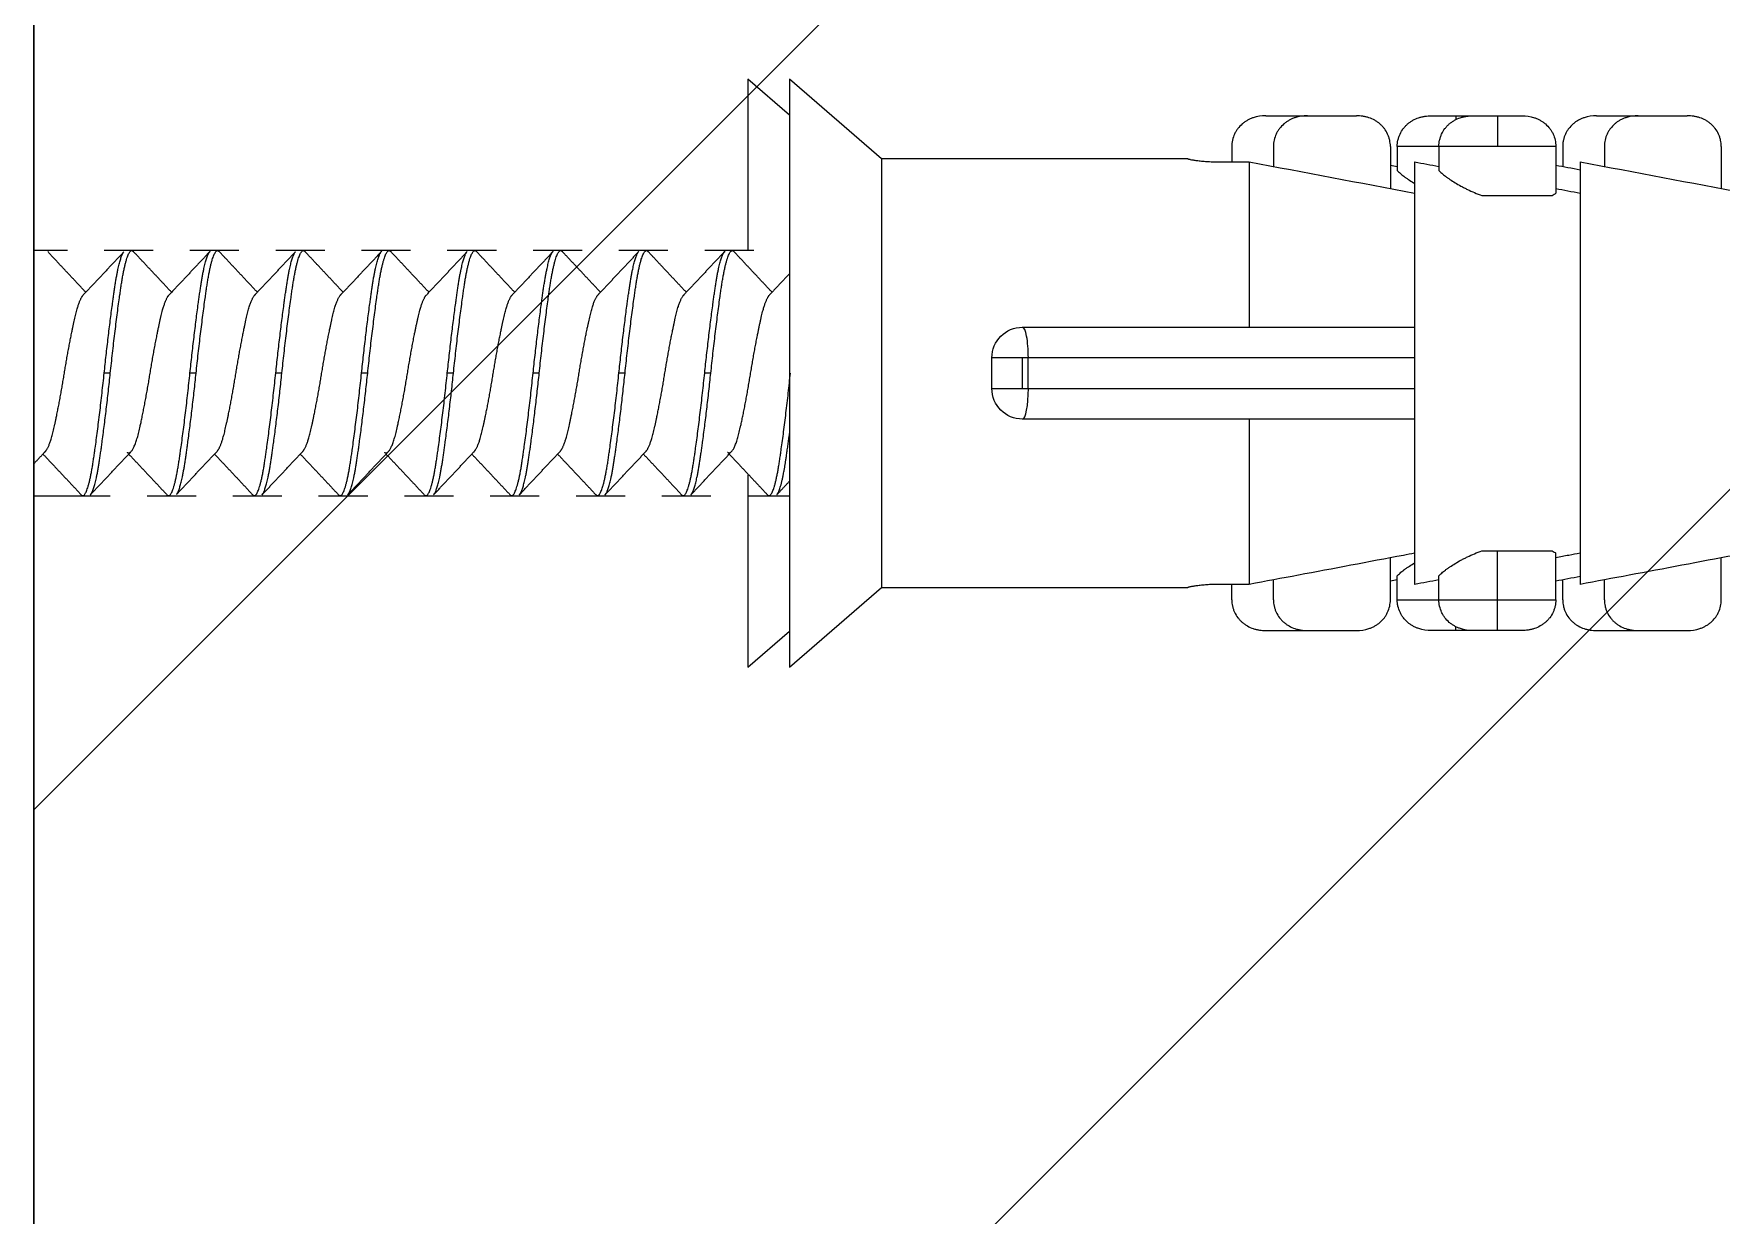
# Model space of a CAD drawing. Header units: millimetres. Extents: x 17284 to 19660, y -6011 to -2651.
# Drawn here: x 19201.38 to 19228.92, y -3909.24 to -3889.96 of the extents above; entities that cross this region are included whole.
import ezdxf

# ---------------------------------------------------------------- set-up
doc = ezdxf.new("R2010")
doc.units = ezdxf.units.MM
doc.layers.add('hatch', color=2, linetype='Continuous')

msp = doc.modelspace()

# ---------------------------------------------------------------- hatches: boundary and pattern name
at = {"layer": 'hatch'}
h = msp.add_hatch(dxfattribs=at)
h.set_pattern_fill('ANSI31', color=256, scale=5)
h.set_pattern_definition([(45, (4064.624, -113.49), (-11.22532, 11.22532), [])])
h.paths.add_polyline_path([(19201.381, -5647.37), (19251.381, -5647.37), (19251.381, -3576.803), (19201.381, -3576.803)])

# ---------------------------------------------------------------- linework, layer by layer
msp.add_line((19201.381, -5647.37), (19201.381, -3505.388))
at = {"linetype": 'Continuous', "lineweight": 18}
msp.add_line((19201.381, -3882.32), (19201.381, -3932.67), dxfattribs=at)
at = {"linetype": 'Continuous', "lineweight": 18, "extrusion": (-1, -2.22045e-16, 0)}
for p, q in [((19213.038, -3890.695), (19213.038, -3893.495)), ((19213.718, -3891.284), (19213.038, -3890.695)), ((19213.718, -3890.695), (19213.718, -3895.495)), ((19215.218, -3891.995), (19213.718, -3890.695)), ((19221.488, -3891.295), (19222.168, -3891.295)), ((19222.168, -3891.295), (19222.968, -3891.295)), ((19224.188, -3891.295), (19224.588, -3891.295)), ((19224.588, -3891.295), (19224.873, -3891.295)), ((19224.868, -3891.295), (19225.268, -3891.295)), ((19225.268, -3891.295), (19225.668, -3891.295)), ((19226.888, -3891.295), (19227.568, -3891.295)), ((19227.568, -3891.295), (19228.368, -3891.295)), ((19220.218, -3891.995), (19215.218, -3891.995)), ((19215.218, -3891.995), (19215.218, -3895.495)), ((19220.218, -3891.995), (19220.218, -3891.997)), ((19220.934, -3891.795), (19220.934, -3892.047)), ((19221.614, -3891.795), (19221.614, -3892.121)), ((19223.522, -3891.795), (19223.522, -3892.481)), ((19223.634, -3891.795), (19223.634, -3892.189)), ((19224.314, -3891.795), (19224.314, -3892.189)), ((19226.222, -3891.795), (19226.222, -3892.557)), ((19226.334, -3891.795), (19226.334, -3892.121)), ((19227.014, -3891.795), (19227.014, -3892.121)), ((19228.922, -3891.795), (19228.922, -3892.481)), ((19220.718, -3892.047), (19221.218, -3892.047)), ((19221.218, -3892.047), (19221.218, -3894.745)), ((19223.918, -3892.047), (19223.918, -3895.495)), ((19226.618, -3892.047), (19226.618, -3895.495)), ((19225.016, -3892.595), (19226.16, -3892.595)), ((19201.931, -3893.495), (19201.381, -3893.495)), ((19203.331, -3893.495), (19202.531, -3893.495)), ((19204.731, -3893.495), (19203.931, -3893.495)), ((19206.131, -3893.495), (19205.331, -3893.495)), ((19207.531, -3893.495), (19206.731, -3893.495)), ((19208.931, -3893.495), (19208.131, -3893.495)), ((19210.331, -3893.495), (19209.531, -3893.495)), ((19211.731, -3893.495), (19210.931, -3893.495)), ((19213.131, -3893.495), (19212.331, -3893.495)), ((19217.518, -3894.745), (19223.918, -3894.745)), ((19217.018, -3895.745), (19217.018, -3895.245)), ((19213.718, -3895.495), (19213.718, -3900.295)), ((19215.218, -3895.495), (19215.218, -3898.995)), ((19223.918, -3895.495), (19223.918, -3898.943)), ((19226.618, -3895.495), (19226.618, -3898.943)), ((19223.918, -3896.245), (19217.518, -3896.245)), ((19221.218, -3896.245), (19221.218, -3898.943)), ((19213.038, -3897.152), (19213.038, -3900.295)), ((19201.381, -3897.495), (19202.631, -3897.495)), ((19203.231, -3897.495), (19204.031, -3897.495)), ((19204.631, -3897.495), (19205.431, -3897.495)), ((19206.031, -3897.495), (19206.831, -3897.495)), ((19207.431, -3897.495), (19208.231, -3897.495)), ((19208.831, -3897.495), (19209.631, -3897.495)), ((19210.231, -3897.495), (19211.031, -3897.495)), ((19211.631, -3897.495), (19212.431, -3897.495)), ((19213.031, -3897.495), (19213.718, -3897.495)), ((19223.522, -3899.195), (19223.522, -3898.509)), ((19225.016, -3898.395), (19225.268, -3898.395)), ((19225.268, -3898.395), (19226.16, -3898.395)), ((19226.222, -3899.195), (19226.222, -3898.434)), ((19228.922, -3899.195), (19228.922, -3898.509)), ((19221.614, -3899.195), (19221.614, -3898.869)), ((19223.634, -3899.195), (19223.634, -3898.801)), ((19224.314, -3899.195), (19224.314, -3898.801)), ((19226.334, -3899.195), (19226.334, -3898.869)), ((19227.014, -3899.195), (19227.014, -3898.869)), ((19213.718, -3900.295), (19215.218, -3898.995)), ((19215.218, -3898.995), (19220.218, -3898.995)), ((19220.218, -3898.994), (19220.218, -3898.995)), ((19221.218, -3898.943), (19220.718, -3898.943)), ((19220.934, -3899.195), (19220.934, -3898.943)), ((19213.038, -3900.295), (19213.718, -3899.706)), ((19221.488, -3899.695), (19222.168, -3899.695)), ((19222.168, -3899.695), (19222.968, -3899.695)), ((19224.588, -3899.695), (19224.188, -3899.695)), ((19224.872, -3899.695), (19224.588, -3899.695)), ((19225.268, -3899.695), (19224.868, -3899.695)), ((19225.668, -3899.695), (19225.268, -3899.695)), ((19226.888, -3899.695), (19227.568, -3899.695)), ((19227.568, -3899.695), (19228.368, -3899.695))]:
    msp.add_line(p, q, dxfattribs=at)
at = {"linetype": 'Continuous', "lineweight": 13, "extrusion": (-1, -2.22045e-16, 0)}
for p, q in [((19224.588, -3891.295), (19224.588, -3891.358)), ((19225.268, -3891.295), (19225.268, -3891.795)), ((19224.314, -3891.795), (19223.634, -3891.795)), ((19225.268, -3891.795), (19224.314, -3891.795)), ((19226.222, -3891.795), (19225.268, -3891.795)), ((19217.518, -3895.245), (19217.018, -3895.245)), ((19217.613, -3895.245), (19217.518, -3895.245)), ((19217.518, -3895.745), (19217.518, -3895.245)), ((19223.918, -3895.245), (19217.613, -3895.245)), ((19217.613, -3895.745), (19217.613, -3895.245)), ((19202.631, -3895.495), (19202.531, -3895.495)), ((19204.031, -3895.495), (19203.931, -3895.495)), ((19205.431, -3895.495), (19205.331, -3895.495)), ((19206.831, -3895.495), (19206.731, -3895.495)), ((19208.231, -3895.495), (19208.131, -3895.495)), ((19209.631, -3895.495), (19209.531, -3895.495)), ((19211.031, -3895.495), (19210.931, -3895.495)), ((19212.431, -3895.495), (19212.331, -3895.495)), ((19217.018, -3895.745), (19217.518, -3895.745)), ((19217.518, -3895.745), (19217.613, -3895.745)), ((19217.613, -3895.745), (19223.918, -3895.745)), ((19225.268, -3899.195), (19225.268, -3898.395)), ((19223.634, -3899.195), (19224.314, -3899.195)), ((19224.314, -3899.195), (19225.268, -3899.195)), ((19225.268, -3899.195), (19226.222, -3899.195)), ((19225.268, -3899.695), (19225.268, -3899.195)), ((19224.588, -3899.695), (19224.588, -3899.631))]:
    msp.add_line(p, q, dxfattribs=at)
at = {"linetype": 'Continuous', "lineweight": 18, "extrusion": (0, 0, -1)}
for centre, start, end in [((-19217.518, -3895.245), 0, 90), ((-19217.518, -3895.745), 270, 0)]:
    msp.add_arc(centre, 0.5, start, end, dxfattribs=at)
at = {"linetype": 'Continuous', "lineweight": 13}
for centre, start_param, end_param in [((19217.518, -3895.245), 1.570796, 3.141593), ((19217.518, -3895.745), 0, 1.570796)]:
    msp.add_ellipse(centre, major_axis=(0, -0.5), ratio=0.190423, start_param=start_param, end_param=end_param, dxfattribs=at)
at = {"linetype": 'Continuous', "lineweight": 18}
for points, knots in [([(19221.488, -3891.295), (19221.419, -3891.295), (19221.35, -3891.305), (19221.268, -3891.332), (19221.252, -3891.338), (19221.22, -3891.352), (19221.189, -3891.368), (19221.16, -3891.386), (19221.138, -3891.401), (19221.131, -3891.406), (19221.118, -3891.417), (19221.111, -3891.423), (19221.078, -3891.451), (19221.054, -3891.476), (19221.023, -3891.518), (19221.013, -3891.532), (19220.999, -3891.554), (19220.995, -3891.562), (19220.987, -3891.577), (19220.983, -3891.585), (19220.965, -3891.624), (19220.954, -3891.657), (19220.942, -3891.708), (19220.939, -3891.725), (19220.935, -3891.76), (19220.934, -3891.778), (19220.934, -3891.795)], [0, 0, 0, 0, 0.25, 0.25, 0.3125, 0.3125, 0.375, 0.4375, 0.4375, 0.46875, 0.46875, 0.5, 0.5, 0.625, 0.625, 0.6875, 0.6875, 0.71875, 0.71875, 0.75, 0.75, 0.875, 0.875, 0.9375, 0.9375, 1, 1, 1, 1]), ([(19222.168, -3891.295), (19222.098, -3891.295), (19222.03, -3891.305), (19221.947, -3891.332), (19221.931, -3891.338), (19221.899, -3891.352), (19221.868, -3891.368), (19221.839, -3891.386), (19221.818, -3891.401), (19221.811, -3891.406), (19221.797, -3891.417), (19221.79, -3891.423), (19221.757, -3891.451), (19221.733, -3891.476), (19221.702, -3891.518), (19221.692, -3891.532), (19221.679, -3891.554), (19221.674, -3891.562), (19221.666, -3891.577), (19221.662, -3891.585), (19221.644, -3891.624), (19221.633, -3891.657), (19221.622, -3891.708), (19221.619, -3891.725), (19221.615, -3891.76), (19221.614, -3891.778), (19221.614, -3891.795)], [0, 0, 0, 0, 0.25, 0.25, 0.3125, 0.3125, 0.375, 0.4375, 0.4375, 0.46875, 0.46875, 0.5, 0.5, 0.625, 0.625, 0.6875, 0.6875, 0.71875, 0.71875, 0.75, 0.75, 0.875, 0.875, 0.9375, 0.9375, 1, 1, 1, 1]), ([(19223.522, -3891.795), (19223.522, -3891.76), (19223.518, -3891.726), (19223.507, -3891.675), (19223.502, -3891.658), (19223.491, -3891.625), (19223.484, -3891.609), (19223.463, -3891.562), (19223.445, -3891.532), (19223.418, -3891.498), (19223.413, -3891.491), (19223.402, -3891.478), (19223.384, -3891.458), (19223.353, -3891.428), (19223.326, -3891.407), (19223.298, -3891.387), (19223.283, -3891.377), (19223.237, -3891.352), (19223.206, -3891.338), (19223.156, -3891.321), (19223.14, -3891.317), (19223.106, -3891.308), (19223.089, -3891.305), (19223.037, -3891.297), (19223.003, -3891.295), (19222.968, -3891.295)], [0, 0, 0, 0, 0.125, 0.125, 0.1875, 0.1875, 0.25, 0.25, 0.375, 0.375, 0.40625, 0.40625, 0.4375, 0.5, 0.5625, 0.5625, 0.625, 0.625, 0.75, 0.75, 0.8125, 0.8125, 0.875, 0.875, 1, 1, 1, 1]), ([(19223.634, -3891.795), (19223.634, -3891.76), (19223.638, -3891.726), (19223.649, -3891.675), (19223.654, -3891.658), (19223.665, -3891.625), (19223.672, -3891.609), (19223.694, -3891.562), (19223.711, -3891.532), (19223.738, -3891.498), (19223.743, -3891.491), (19223.754, -3891.478), (19223.772, -3891.458), (19223.803, -3891.428), (19223.83, -3891.407), (19223.859, -3891.387), (19223.873, -3891.377), (19223.919, -3891.352), (19223.95, -3891.338), (19224, -3891.321), (19224.017, -3891.317), (19224.05, -3891.308), (19224.068, -3891.305), (19224.119, -3891.297), (19224.153, -3891.295), (19224.188, -3891.295)], [0, 0, 0, 0, 0.125, 0.125, 0.1875, 0.1875, 0.25, 0.25, 0.375, 0.375, 0.40625, 0.40625, 0.4375, 0.5, 0.5625, 0.5625, 0.625, 0.625, 0.75, 0.75, 0.8125, 0.8125, 0.875, 0.875, 1, 1, 1, 1]), ([(19224.314, -3891.795), (19224.314, -3891.76), (19224.318, -3891.726), (19224.329, -3891.675), (19224.334, -3891.658), (19224.345, -3891.625), (19224.351, -3891.609), (19224.373, -3891.562), (19224.391, -3891.532), (19224.417, -3891.498), (19224.423, -3891.491), (19224.434, -3891.478), (19224.451, -3891.458), (19224.482, -3891.428), (19224.51, -3891.407), (19224.538, -3891.387), (19224.553, -3891.377), (19224.598, -3891.352), (19224.63, -3891.338), (19224.679, -3891.321), (19224.696, -3891.317), (19224.73, -3891.308), (19224.747, -3891.305), (19224.798, -3891.297), (19224.833, -3891.295), (19224.868, -3891.295)], [0, 0, 0, 0, 0.125, 0.125, 0.1875, 0.1875, 0.25, 0.25, 0.375, 0.375, 0.40625, 0.40625, 0.4375, 0.5, 0.5625, 0.5625, 0.625, 0.625, 0.75, 0.75, 0.8125, 0.8125, 0.875, 0.875, 1, 1, 1, 1]), ([(19225.668, -3891.295), (19225.738, -3891.295), (19225.806, -3891.305), (19225.888, -3891.332), (19225.905, -3891.338), (19225.936, -3891.352), (19225.967, -3891.368), (19225.997, -3891.386), (19226.018, -3891.401), (19226.025, -3891.406), (19226.039, -3891.417), (19226.045, -3891.423), (19226.079, -3891.451), (19226.102, -3891.476), (19226.134, -3891.518), (19226.143, -3891.532), (19226.157, -3891.554), (19226.161, -3891.562), (19226.169, -3891.577), (19226.173, -3891.585), (19226.192, -3891.624), (19226.203, -3891.657), (19226.214, -3891.708), (19226.217, -3891.725), (19226.221, -3891.76), (19226.222, -3891.778), (19226.222, -3891.795)], [0, 0, 0, 0, 0.25, 0.25, 0.3125, 0.3125, 0.375, 0.4375, 0.4375, 0.46875, 0.46875, 0.5, 0.5, 0.625, 0.625, 0.6875, 0.6875, 0.71875, 0.71875, 0.75, 0.75, 0.875, 0.875, 0.9375, 0.9375, 1, 1, 1, 1]), ([(19226.888, -3891.295), (19226.819, -3891.295), (19226.75, -3891.305), (19226.668, -3891.332), (19226.652, -3891.338), (19226.62, -3891.352), (19226.589, -3891.368), (19226.56, -3891.386), (19226.538, -3891.401), (19226.531, -3891.406), (19226.518, -3891.417), (19226.511, -3891.423), (19226.478, -3891.451), (19226.454, -3891.476), (19226.423, -3891.518), (19226.413, -3891.532), (19226.399, -3891.554), (19226.395, -3891.562), (19226.387, -3891.577), (19226.383, -3891.585), (19226.365, -3891.624), (19226.354, -3891.657), (19226.342, -3891.708), (19226.339, -3891.725), (19226.335, -3891.76), (19226.334, -3891.778), (19226.334, -3891.795)], [0, 0, 0, 0, 0.25, 0.25, 0.3125, 0.3125, 0.375, 0.4375, 0.4375, 0.46875, 0.46875, 0.5, 0.5, 0.625, 0.625, 0.6875, 0.6875, 0.71875, 0.71875, 0.75, 0.75, 0.875, 0.875, 0.9375, 0.9375, 1, 1, 1, 1]), ([(19227.568, -3891.295), (19227.498, -3891.295), (19227.43, -3891.305), (19227.347, -3891.332), (19227.331, -3891.338), (19227.299, -3891.352), (19227.268, -3891.368), (19227.239, -3891.386), (19227.218, -3891.401), (19227.211, -3891.406), (19227.197, -3891.417), (19227.19, -3891.423), (19227.157, -3891.451), (19227.133, -3891.476), (19227.102, -3891.518), (19227.092, -3891.532), (19227.079, -3891.554), (19227.074, -3891.562), (19227.066, -3891.577), (19227.062, -3891.585), (19227.044, -3891.624), (19227.033, -3891.657), (19227.022, -3891.708), (19227.019, -3891.725), (19227.015, -3891.76), (19227.014, -3891.778), (19227.014, -3891.795)], [0, 0, 0, 0, 0.25, 0.25, 0.3125, 0.3125, 0.375, 0.4375, 0.4375, 0.46875, 0.46875, 0.5, 0.5, 0.625, 0.625, 0.6875, 0.6875, 0.71875, 0.71875, 0.75, 0.75, 0.875, 0.875, 0.9375, 0.9375, 1, 1, 1, 1]), ([(19228.922, -3891.795), (19228.922, -3891.76), (19228.918, -3891.726), (19228.907, -3891.675), (19228.902, -3891.658), (19228.891, -3891.625), (19228.884, -3891.609), (19228.863, -3891.562), (19228.845, -3891.532), (19228.818, -3891.498), (19228.813, -3891.491), (19228.802, -3891.478), (19228.784, -3891.458), (19228.753, -3891.428), (19228.726, -3891.407), (19228.698, -3891.387), (19228.683, -3891.377), (19228.637, -3891.352), (19228.606, -3891.338), (19228.556, -3891.321), (19228.54, -3891.317), (19228.506, -3891.308), (19228.489, -3891.305), (19228.437, -3891.297), (19228.403, -3891.295), (19228.368, -3891.295)], [0, 0, 0, 0, 0.125, 0.125, 0.1875, 0.1875, 0.25, 0.25, 0.375, 0.375, 0.40625, 0.40625, 0.4375, 0.5, 0.5625, 0.5625, 0.625, 0.625, 0.75, 0.75, 0.8125, 0.8125, 0.875, 0.875, 1, 1, 1, 1]), ([(19220.218, -3891.997), (19220.218, -3891.998), (19220.221, -3891.999), (19220.231, -3892.002), (19220.235, -3892.003), (19220.244, -3892.005), (19220.25, -3892.006), (19220.268, -3892.01), (19220.284, -3892.013), (19220.311, -3892.017), (19220.321, -3892.019), (19220.342, -3892.022), (19220.353, -3892.023), (19220.387, -3892.028), (19220.412, -3892.031), (19220.446, -3892.034), (19220.453, -3892.035), (19220.467, -3892.036), (19220.489, -3892.038), (19220.525, -3892.041), (19220.556, -3892.042), (19220.587, -3892.044), (19220.603, -3892.045), (19220.652, -3892.046), (19220.685, -3892.047), (19220.718, -3892.047)], [0, 0, 0, 0, 0.125, 0.125, 0.1875, 0.1875, 0.25, 0.25, 0.375, 0.375, 0.4375, 0.4375, 0.5, 0.5, 0.625, 0.625, 0.65625, 0.65625, 0.6875, 0.75, 0.8125, 0.8125, 0.875, 0.875, 1, 1, 1, 1]), ([(19223.634, -3892.189), (19223.648, -3892.203), (19223.663, -3892.217), (19223.699, -3892.248), (19223.719, -3892.265), (19223.752, -3892.29), (19223.764, -3892.299), (19223.789, -3892.316), (19223.802, -3892.325), (19223.842, -3892.352), (19223.87, -3892.37), (19223.903, -3892.39), (19223.905, -3892.392), (19223.908, -3892.393)], [0, 0, 0, 0, 0.244671, 0.244671, 0.489341, 0.489341, 0.611677, 0.611677, 0.734012, 0.734012, 0.978683, 0.978683, 1, 1, 1, 1]), ([(19224.314, -3892.189), (19224.327, -3892.203), (19224.343, -3892.217), (19224.378, -3892.248), (19224.398, -3892.265), (19224.432, -3892.29), (19224.444, -3892.299), (19224.468, -3892.316), (19224.481, -3892.325), (19224.521, -3892.352), (19224.549, -3892.37), (19224.609, -3892.407), (19224.641, -3892.425), (19224.691, -3892.452), (19224.709, -3892.461), (19224.744, -3892.48), (19224.762, -3892.488), (19224.817, -3892.515), (19224.855, -3892.532), (19224.933, -3892.565), (19224.974, -3892.58), (19225.016, -3892.595)], [0, 0, 0, 0, 0.125, 0.125, 0.25, 0.25, 0.3125, 0.3125, 0.375, 0.375, 0.5, 0.5, 0.625, 0.625, 0.6875, 0.6875, 0.75, 0.75, 0.875, 0.875, 1, 1, 1, 1]), ([(19223.918, -3898.435), (19223.857, -3898.446), (19223.796, -3898.457), (19223.164, -3898.577), (19222.592, -3898.685), (19221.753, -3898.843), (19221.485, -3898.893), (19221.218, -3898.943)], [0, 0, 0, 0, 0.067447, 0.067447, 0.702741, 0.702741, 1, 1, 1, 1]), ([(19223.634, -3898.801), (19223.648, -3898.788), (19223.663, -3898.773), (19223.699, -3898.742), (19223.719, -3898.726), (19223.752, -3898.7), (19223.764, -3898.692), (19223.789, -3898.674), (19223.802, -3898.665), (19223.842, -3898.638), (19223.87, -3898.62), (19223.903, -3898.6), (19223.905, -3898.599), (19223.908, -3898.597)], [0, 0, 0, 0, 0.244671, 0.244671, 0.489341, 0.489341, 0.611677, 0.611677, 0.734012, 0.734012, 0.978683, 0.978683, 1, 1, 1, 1]), ([(19224.314, -3898.801), (19224.327, -3898.788), (19224.343, -3898.773), (19224.378, -3898.742), (19224.398, -3898.726), (19224.432, -3898.7), (19224.444, -3898.692), (19224.468, -3898.674), (19224.481, -3898.665), (19224.521, -3898.638), (19224.549, -3898.62), (19224.609, -3898.584), (19224.641, -3898.565), (19224.691, -3898.538), (19224.709, -3898.529), (19224.744, -3898.511), (19224.762, -3898.502), (19224.817, -3898.475), (19224.855, -3898.458), (19224.933, -3898.426), (19224.974, -3898.41), (19225.016, -3898.395)], [0, 0, 0, 0, 0.125, 0.125, 0.25, 0.25, 0.3125, 0.3125, 0.375, 0.375, 0.5, 0.5, 0.625, 0.625, 0.6875, 0.6875, 0.75, 0.75, 0.875, 0.875, 1, 1, 1, 1]), ([(19226.618, -3898.435), (19226.557, -3898.446), (19226.496, -3898.457), (19226.364, -3898.482), (19226.293, -3898.496), (19226.222, -3898.509)], [0, 0, 0, 0, 0.459752, 0.459752, 1, 1, 1, 1]), ([(19229.318, -3898.435), (19229.257, -3898.446), (19229.196, -3898.457), (19228.564, -3898.577), (19227.992, -3898.685), (19227.153, -3898.843), (19226.885, -3898.893), (19226.618, -3898.943)], [0, 0, 0, 0, 0.067447, 0.067447, 0.702741, 0.702741, 1, 1, 1, 1]), ([(19220.718, -3898.943), (19220.685, -3898.943), (19220.652, -3898.944), (19220.604, -3898.946), (19220.588, -3898.946), (19220.557, -3898.948), (19220.541, -3898.949), (19220.496, -3898.952), (19220.467, -3898.954), (19220.427, -3898.958), (19220.413, -3898.96), (19220.388, -3898.963), (19220.376, -3898.964), (19220.341, -3898.969), (19220.321, -3898.972), (19220.298, -3898.975), (19220.293, -3898.976), (19220.285, -3898.978), (19220.273, -3898.98), (19220.255, -3898.983), (19220.244, -3898.985), (19220.235, -3898.988), (19220.231, -3898.989), (19220.221, -3898.991), (19220.218, -3898.993), (19220.218, -3898.994)], [0, 0, 0, 0, 0.125, 0.125, 0.1875, 0.1875, 0.25, 0.25, 0.375, 0.375, 0.4375, 0.4375, 0.5, 0.5, 0.625, 0.625, 0.65625, 0.65625, 0.6875, 0.75, 0.8125, 0.8125, 0.875, 0.875, 1, 1, 1, 1]), ([(19220.934, -3899.195), (19220.934, -3899.23), (19220.938, -3899.265), (19220.949, -3899.315), (19220.954, -3899.332), (19220.965, -3899.365), (19220.972, -3899.381), (19220.994, -3899.428), (19221.011, -3899.458), (19221.038, -3899.493), (19221.043, -3899.499), (19221.054, -3899.513), (19221.072, -3899.532), (19221.103, -3899.562), (19221.13, -3899.583), (19221.159, -3899.603), (19221.173, -3899.613), (19221.219, -3899.638), (19221.25, -3899.652), (19221.3, -3899.669), (19221.317, -3899.674), (19221.35, -3899.682), (19221.368, -3899.685), (19221.419, -3899.693), (19221.453, -3899.695), (19221.488, -3899.695)], [0, 0, 0, 0, 0.125, 0.125, 0.1875, 0.1875, 0.25, 0.25, 0.375, 0.375, 0.40625, 0.40625, 0.4375, 0.5, 0.5625, 0.5625, 0.625, 0.625, 0.75, 0.75, 0.8125, 0.8125, 0.875, 0.875, 1, 1, 1, 1]), ([(19221.614, -3899.195), (19221.614, -3899.23), (19221.618, -3899.265), (19221.629, -3899.315), (19221.634, -3899.332), (19221.645, -3899.365), (19221.651, -3899.381), (19221.673, -3899.428), (19221.691, -3899.458), (19221.717, -3899.493), (19221.723, -3899.499), (19221.734, -3899.513), (19221.751, -3899.532), (19221.782, -3899.562), (19221.81, -3899.583), (19221.838, -3899.603), (19221.853, -3899.613), (19221.898, -3899.638), (19221.93, -3899.652), (19221.979, -3899.669), (19221.996, -3899.674), (19222.03, -3899.682), (19222.047, -3899.685), (19222.098, -3899.693), (19222.133, -3899.695), (19222.168, -3899.695)], [0, 0, 0, 0, 0.125, 0.125, 0.1875, 0.1875, 0.25, 0.25, 0.375, 0.375, 0.40625, 0.40625, 0.4375, 0.5, 0.5625, 0.5625, 0.625, 0.625, 0.75, 0.75, 0.8125, 0.8125, 0.875, 0.875, 1, 1, 1, 1]), ([(19222.968, -3899.695), (19223.038, -3899.695), (19223.106, -3899.686), (19223.188, -3899.658), (19223.205, -3899.652), (19223.236, -3899.638), (19223.267, -3899.622), (19223.297, -3899.604), (19223.318, -3899.589), (19223.325, -3899.584), (19223.339, -3899.573), (19223.345, -3899.568), (19223.379, -3899.539), (19223.402, -3899.514), (19223.434, -3899.473), (19223.443, -3899.458), (19223.457, -3899.436), (19223.461, -3899.428), (19223.469, -3899.413), (19223.473, -3899.405), (19223.492, -3899.366), (19223.503, -3899.333), (19223.514, -3899.282), (19223.517, -3899.265), (19223.521, -3899.23), (19223.522, -3899.213), (19223.522, -3899.195)], [0, 0, 0, 0, 0.25, 0.25, 0.3125, 0.3125, 0.375, 0.4375, 0.4375, 0.46875, 0.46875, 0.5, 0.5, 0.625, 0.625, 0.6875, 0.6875, 0.71875, 0.71875, 0.75, 0.75, 0.875, 0.875, 0.9375, 0.9375, 1, 1, 1, 1]), ([(19224.188, -3899.695), (19224.119, -3899.695), (19224.05, -3899.686), (19223.968, -3899.658), (19223.952, -3899.652), (19223.92, -3899.638), (19223.889, -3899.622), (19223.86, -3899.604), (19223.838, -3899.589), (19223.831, -3899.584), (19223.818, -3899.573), (19223.811, -3899.568), (19223.778, -3899.539), (19223.754, -3899.514), (19223.723, -3899.473), (19223.713, -3899.458), (19223.699, -3899.436), (19223.695, -3899.428), (19223.687, -3899.413), (19223.683, -3899.405), (19223.665, -3899.366), (19223.654, -3899.333), (19223.642, -3899.282), (19223.639, -3899.265), (19223.635, -3899.23), (19223.634, -3899.213), (19223.634, -3899.195)], [0, 0, 0, 0, 0.25, 0.25, 0.3125, 0.3125, 0.375, 0.4375, 0.4375, 0.46875, 0.46875, 0.5, 0.5, 0.625, 0.625, 0.6875, 0.6875, 0.71875, 0.71875, 0.75, 0.75, 0.875, 0.875, 0.9375, 0.9375, 1, 1, 1, 1]), ([(19224.868, -3899.695), (19224.798, -3899.695), (19224.73, -3899.686), (19224.647, -3899.658), (19224.631, -3899.652), (19224.599, -3899.638), (19224.568, -3899.622), (19224.539, -3899.604), (19224.518, -3899.589), (19224.511, -3899.584), (19224.497, -3899.573), (19224.49, -3899.568), (19224.457, -3899.539), (19224.433, -3899.514), (19224.402, -3899.473), (19224.392, -3899.458), (19224.379, -3899.436), (19224.374, -3899.428), (19224.366, -3899.413), (19224.362, -3899.405), (19224.344, -3899.366), (19224.333, -3899.333), (19224.322, -3899.282), (19224.319, -3899.265), (19224.315, -3899.23), (19224.314, -3899.213), (19224.314, -3899.195)], [0, 0, 0, 0, 0.25, 0.25, 0.3125, 0.3125, 0.375, 0.4375, 0.4375, 0.46875, 0.46875, 0.5, 0.5, 0.625, 0.625, 0.6875, 0.6875, 0.71875, 0.71875, 0.75, 0.75, 0.875, 0.875, 0.9375, 0.9375, 1, 1, 1, 1]), ([(19226.222, -3899.195), (19226.222, -3899.23), (19226.218, -3899.265), (19226.207, -3899.315), (19226.202, -3899.332), (19226.191, -3899.365), (19226.184, -3899.381), (19226.163, -3899.428), (19226.145, -3899.458), (19226.118, -3899.493), (19226.113, -3899.499), (19226.102, -3899.513), (19226.084, -3899.532), (19226.053, -3899.562), (19226.026, -3899.583), (19225.998, -3899.603), (19225.983, -3899.613), (19225.937, -3899.638), (19225.906, -3899.652), (19225.856, -3899.669), (19225.84, -3899.674), (19225.806, -3899.682), (19225.789, -3899.685), (19225.737, -3899.693), (19225.703, -3899.695), (19225.668, -3899.695)], [0, 0, 0, 0, 0.125, 0.125, 0.1875, 0.1875, 0.25, 0.25, 0.375, 0.375, 0.40625, 0.40625, 0.4375, 0.5, 0.5625, 0.5625, 0.625, 0.625, 0.75, 0.75, 0.8125, 0.8125, 0.875, 0.875, 1, 1, 1, 1]), ([(19226.334, -3899.195), (19226.334, -3899.23), (19226.338, -3899.265), (19226.349, -3899.315), (19226.354, -3899.332), (19226.365, -3899.365), (19226.372, -3899.381), (19226.394, -3899.428), (19226.411, -3899.458), (19226.438, -3899.493), (19226.443, -3899.499), (19226.454, -3899.513), (19226.472, -3899.532), (19226.503, -3899.562), (19226.53, -3899.583), (19226.559, -3899.603), (19226.573, -3899.613), (19226.619, -3899.638), (19226.65, -3899.652), (19226.7, -3899.669), (19226.717, -3899.674), (19226.75, -3899.682), (19226.768, -3899.685), (19226.819, -3899.693), (19226.853, -3899.695), (19226.888, -3899.695)], [0, 0, 0, 0, 0.125, 0.125, 0.1875, 0.1875, 0.25, 0.25, 0.375, 0.375, 0.40625, 0.40625, 0.4375, 0.5, 0.5625, 0.5625, 0.625, 0.625, 0.75, 0.75, 0.8125, 0.8125, 0.875, 0.875, 1, 1, 1, 1]), ([(19227.014, -3899.195), (19227.014, -3899.23), (19227.018, -3899.265), (19227.029, -3899.315), (19227.034, -3899.332), (19227.045, -3899.365), (19227.051, -3899.381), (19227.073, -3899.428), (19227.091, -3899.458), (19227.117, -3899.493), (19227.123, -3899.499), (19227.134, -3899.513), (19227.151, -3899.532), (19227.182, -3899.562), (19227.21, -3899.583), (19227.238, -3899.603), (19227.253, -3899.613), (19227.298, -3899.638), (19227.33, -3899.652), (19227.379, -3899.669), (19227.396, -3899.674), (19227.43, -3899.682), (19227.447, -3899.685), (19227.498, -3899.693), (19227.533, -3899.695), (19227.568, -3899.695)], [0, 0, 0, 0, 0.125, 0.125, 0.1875, 0.1875, 0.25, 0.25, 0.375, 0.375, 0.40625, 0.40625, 0.4375, 0.5, 0.5625, 0.5625, 0.625, 0.625, 0.75, 0.75, 0.8125, 0.8125, 0.875, 0.875, 1, 1, 1, 1]), ([(19228.368, -3899.695), (19228.438, -3899.695), (19228.506, -3899.686), (19228.588, -3899.658), (19228.605, -3899.652), (19228.636, -3899.638), (19228.667, -3899.622), (19228.697, -3899.604), (19228.718, -3899.589), (19228.725, -3899.584), (19228.739, -3899.573), (19228.745, -3899.568), (19228.779, -3899.539), (19228.802, -3899.514), (19228.834, -3899.473), (19228.843, -3899.458), (19228.857, -3899.436), (19228.861, -3899.428), (19228.869, -3899.413), (19228.873, -3899.405), (19228.892, -3899.366), (19228.903, -3899.333), (19228.914, -3899.282), (19228.917, -3899.265), (19228.921, -3899.23), (19228.922, -3899.213), (19228.922, -3899.195)], [0, 0, 0, 0, 0.25, 0.25, 0.3125, 0.3125, 0.375, 0.4375, 0.4375, 0.46875, 0.46875, 0.5, 0.5, 0.625, 0.625, 0.6875, 0.6875, 0.71875, 0.71875, 0.75, 0.75, 0.875, 0.875, 0.9375, 0.9375, 1, 1, 1, 1])]:
    msp.add_open_spline(points, degree=3, knots=knots, dxfattribs=at)
for points, degree in [([(19221.218, -3892.047), (19222.118, -3892.216), (19223.018, -3892.386), (19223.918, -3892.556)], 3), ([(19223.522, -3892.1), (19223.559, -3892.107), (19223.597, -3892.114), (19223.634, -3892.121)], 3), ([(19223.918, -3892.047), (19224.05, -3892.072), (19224.182, -3892.097), (19224.314, -3892.121)], 3), ([(19226.222, -3892.1), (19226.354, -3892.125), (19226.486, -3892.15), (19226.618, -3892.175)], 3), ([(19226.618, -3892.047), (19227.518, -3892.216), (19228.418, -3892.386), (19229.318, -3892.556)], 3), ([(19226.16, -3892.595), (19226.185, -3892.582), (19226.205, -3892.569), (19226.222, -3892.557)], 3), ([(19226.222, -3892.481), (19226.354, -3892.506), (19226.486, -3892.531), (19226.618, -3892.556)], 3), ([(19202.231, -3894.175), (19201.92, -3893.845), (19201.61, -3893.512)], 2), ([(19202.853, -3893.513), (19202.522, -3893.867), (19202.19, -3894.218)], 2), ([(19203.631, -3894.175), (19203.318, -3893.842), (19203.007, -3893.509)], 2), ([(19204.259, -3893.506), (19203.927, -3893.861), (19203.593, -3894.215)], 2), ([(19205.031, -3894.175), (19204.717, -3893.841), (19204.404, -3893.506)], 2), ([(19205.652, -3893.513), (19205.321, -3893.867), (19204.989, -3894.219)], 2), ([(19206.431, -3894.175), (19206.12, -3893.844), (19205.809, -3893.512)], 2), ([(19207.059, -3893.506), (19206.728, -3893.86), (19206.395, -3894.214)], 2), ([(19207.831, -3894.175), (19207.519, -3893.843), (19207.208, -3893.51)], 2), ([(19208.453, -3893.512), (19208.122, -3893.867), (19207.789, -3894.22)], 2), ([(19209.231, -3894.175), (19208.917, -3893.841), (19208.604, -3893.506)], 2), ([(19209.859, -3893.506), (19209.528, -3893.86), (19209.195, -3894.213)], 2), ([(19210.631, -3894.175), (19210.319, -3893.843), (19210.007, -3893.51)], 2), ([(19211.254, -3893.511), (19210.923, -3893.865), (19210.59, -3894.218)], 2), ([(19212.031, -3894.175), (19211.719, -3893.844), (19211.409, -3893.511)], 2), ([(19212.658, -3893.507), (19212.327, -3893.861), (19211.995, -3894.213)], 2), ([(19213.431, -3894.175), (19213.117, -3893.841), (19212.805, -3893.507)], 2), ([(19213.718, -3893.87), (19213.554, -3894.044), (19213.39, -3894.218)], 2), ([(19201.381, -3896.975), (19201.476, -3896.874), (19201.572, -3896.773)], 2), ([(19201.531, -3896.816), (19201.846, -3897.149), (19202.159, -3897.484)], 2), ([(19202.304, -3897.484), (19202.635, -3897.13), (19202.968, -3896.777)], 2), ([(19202.931, -3896.816), (19203.244, -3897.147), (19203.555, -3897.48)], 2), ([(19203.71, -3897.478), (19204.04, -3897.124), (19204.372, -3896.772)], 2), ([(19204.331, -3896.816), (19204.645, -3897.148), (19204.957, -3897.483)], 2), ([(19205.107, -3897.481), (19205.439, -3897.126), (19205.772, -3896.772)], 2), ([(19205.731, -3896.816), (19206.044, -3897.148), (19206.356, -3897.481)], 2), ([(19206.504, -3897.484), (19206.835, -3897.13), (19207.168, -3896.776)], 2), ([(19207.131, -3896.816), (19207.444, -3897.147), (19207.755, -3897.48)], 2), ([(19207.908, -3897.48), (19208.239, -3897.126), (19208.57, -3896.774)], 2), ([(19208.531, -3896.816), (19208.845, -3897.149), (19209.157, -3897.482)], 2), ([(19209.308, -3897.48), (19209.639, -3897.125), (19209.972, -3896.772)], 2), ([(19209.931, -3896.816), (19210.243, -3897.146), (19210.553, -3897.478)], 2), ([(19210.704, -3897.484), (19211.036, -3897.129), (19211.37, -3896.775)], 2), ([(19211.331, -3896.816), (19211.646, -3897.149), (19211.958, -3897.484)], 2), ([(19212.106, -3897.482), (19212.436, -3897.128), (19212.768, -3896.776)], 2), ([(19212.731, -3896.816), (19213.043, -3897.146), (19213.352, -3897.477)], 2), ([(19213.509, -3897.478), (19213.614, -3897.367), (19213.718, -3897.256)], 2), ([(19225.016, -3898.395), (19225.14, -3898.395), (19225.264, -3898.395), (19225.386, -3898.395)], 3), ([(19226.16, -3898.395), (19226.185, -3898.408), (19226.205, -3898.421), (19226.222, -3898.434)], 3), ([(19223.634, -3898.869), (19223.597, -3898.876), (19223.559, -3898.883), (19223.522, -3898.89)], 3), ([(19224.314, -3898.869), (19224.182, -3898.894), (19224.05, -3898.919), (19223.918, -3898.943)], 3), ([(19226.618, -3898.816), (19226.486, -3898.84), (19226.354, -3898.865), (19226.222, -3898.89)], 3)]:
    msp.add_open_spline(points, degree=degree, dxfattribs=at)
for points, weights, knots in [([(19202.531, -3895.495), (19202.619, -3894.667), (19202.706, -3894.081), (19202.778, -3893.602), (19202.853, -3893.513)], [1, 0.923879532511, 1, 0.936905762166, 0.978405807031], [0, 0, 0, 0.546785, 0.546785, 1, 1, 1]), ([(19202.631, -3895.495), (19202.719, -3894.667), (19202.806, -3894.081), (19202.894, -3893.495), (19202.981, -3893.495), (19202.994, -3893.495), (19203.007, -3893.509)], [1, 0.923879532511, 1, 0.923879532511, 1, 0.988306138301, 0.980205171022], [0, 0, 0, 0.464334, 0.464334, 0.928668, 0.928668, 1, 1, 1]), ([(19203.931, -3895.495), (19204.019, -3894.667), (19204.106, -3894.081), (19204.181, -3893.58), (19204.259, -3893.506)], [1, 0.923879532511, 1, 0.934241363567, 0.982097327995], [0, 0, 0, 0.536516, 0.536516, 1, 1, 1]), ([(19204.031, -3895.495), (19204.119, -3894.667), (19204.206, -3894.081), (19204.294, -3893.495), (19204.381, -3893.495), (19204.392, -3893.495), (19204.404, -3893.506)], [1, 0.923879532511, 1, 0.923879532511, 1, 0.989785720568, 0.982312661935], [0, 0, 0, 0.468563, 0.468563, 0.937126, 0.937126, 1, 1, 1]), ([(19205.331, -3895.495), (19205.419, -3894.667), (19205.506, -3894.081), (19205.578, -3893.603), (19205.652, -3893.513)], [1, 0.923879532511, 1, 0.937048504482, 0.97821856572], [0, 0, 0, 0.547346, 0.547346, 1, 1, 1]), ([(19205.431, -3895.495), (19205.519, -3894.667), (19205.606, -3894.081), (19205.694, -3893.495), (19205.781, -3893.495), (19205.795, -3893.495), (19205.809, -3893.512)], [1, 0.923879532511, 1, 0.923879532511, 1, 0.987311810546, 0.978853499255], [0, 0, 0, 0.461534, 0.461534, 0.923069, 0.923069, 1, 1, 1]), ([(19206.731, -3895.495), (19206.819, -3894.667), (19206.906, -3894.081), (19206.981, -3893.578), (19207.059, -3893.506)], [1, 0.923879532511, 1, 0.933975146727, 0.982486669636], [0, 0, 0, 0.535512, 0.535512, 1, 1, 1]), ([(19206.831, -3895.495), (19206.919, -3894.667), (19207.006, -3894.081), (19207.094, -3893.495), (19207.181, -3893.495), (19207.194, -3893.495), (19207.208, -3893.51)], [1, 0.923879532511, 1, 0.923879532511, 1, 0.987906291345, 0.979655380662], [0, 0, 0, 0.463204, 0.463204, 0.926408, 0.926408, 1, 1, 1]), ([(19208.131, -3895.495), (19208.219, -3894.667), (19208.306, -3894.081), (19208.378, -3893.601), (19208.453, -3893.512)], [1, 0.923879532511, 1, 0.936800972622, 0.978543945557], [0, 0, 0, 0.546373, 0.546373, 1, 1, 1]), ([(19208.231, -3895.495), (19208.319, -3894.667), (19208.406, -3894.081), (19208.494, -3893.495), (19208.581, -3893.495), (19208.592, -3893.495), (19208.604, -3893.506)], [1, 0.923879532511, 1, 0.923879532511, 1, 0.989633321982, 0.982090273841], [0, 0, 0, 0.468124, 0.468124, 0.936247, 0.936247, 1, 1, 1]), ([(19209.531, -3895.495), (19209.619, -3894.667), (19209.706, -3894.081), (19209.781, -3893.579), (19209.859, -3893.506)], [1, 0.923879532511, 1, 0.934017808594, 0.982424026151], [0, 0, 0, 0.535672, 0.535672, 1, 1, 1]), ([(19209.631, -3895.495), (19209.719, -3894.667), (19209.806, -3894.081), (19209.894, -3893.495), (19209.981, -3893.495), (19209.994, -3893.495), (19210.007, -3893.51)], [1, 0.923879532511, 1, 0.923879532511, 1, 0.988196449664, 0.980053512698], [0, 0, 0, 0.464023, 0.464023, 0.928047, 0.928047, 1, 1, 1]), ([(19210.931, -3895.495), (19211.019, -3894.667), (19211.106, -3894.081), (19211.179, -3893.596), (19211.254, -3893.511)], [1, 0.923879532511, 1, 0.936163531801, 0.979396681185], [0, 0, 0, 0.543885, 0.543885, 1, 1, 1]), ([(19211.031, -3895.495), (19211.119, -3894.667), (19211.206, -3894.081), (19211.294, -3893.495), (19211.381, -3893.495), (19211.395, -3893.495), (19211.409, -3893.512)], [1, 0.923879532511, 1, 0.923879532511, 1, 0.987368739607, 0.9789294855], [0, 0, 0, 0.461694, 0.461694, 0.923388, 0.923388, 1, 1, 1]), ([(19212.331, -3895.495), (19212.419, -3894.667), (19212.506, -3894.081), (19212.581, -3893.582), (19212.658, -3893.507)], [1, 0.923879532511, 1, 0.934427118148, 0.981827868126], [0, 0, 0, 0.53722, 0.53722, 1, 1, 1]), ([(19212.431, -3895.495), (19212.519, -3894.667), (19212.606, -3894.081), (19212.694, -3893.495), (19212.781, -3893.495), (19212.793, -3893.495), (19212.805, -3893.507)], [1, 0.923879532511, 1, 0.923879532511, 1, 0.989148006276, 0.9813902071], [0, 0, 0, 0.466731, 0.466731, 0.933461, 0.933461, 1, 1, 1]), ([(19201.56, -3896.784), (19201.635, -3896.726), (19201.706, -3896.414), (19201.794, -3896.034), (19201.881, -3895.495), (19201.969, -3894.957), (19202.056, -3894.576), (19202.121, -3894.296), (19202.189, -3894.22)], [0.978405862908, 0.93690571969, 1, 0.923879532511, 1, 0.923879532511, 1, 0.942890431012, 0.971474052767], [0, 0, 0, 0.231586, 0.231586, 0.510983, 0.510983, 0.790381, 0.790381, 1, 1, 1]), ([(19202.904, -3896.785), (19202.918, -3896.795), (19202.931, -3896.795), (19203.019, -3896.795), (19203.106, -3896.414), (19203.194, -3896.034), (19203.281, -3895.495), (19203.369, -3894.957), (19203.456, -3894.576), (19203.521, -3894.294), (19203.59, -3894.218)], [0.979050668778, 0.987459267614, 1, 0.923879532511, 1, 0.923879532511, 1, 0.923879532511, 1, 0.942424286746, 0.97194637691], [0, 0, 0, 0.042016, 0.042016, 0.297044, 0.297044, 0.552073, 0.552073, 0.807102, 0.807102, 1, 1, 1]), ([(19204.377, -3896.767), (19204.444, -3896.687), (19204.506, -3896.414), (19204.594, -3896.034), (19204.681, -3895.495), (19204.769, -3894.957), (19204.856, -3894.576), (19204.929, -3894.259), (19205.005, -3894.205)], [0.970072397592, 0.944346305833, 1, 0.923879532511, 1, 0.923879532511, 1, 0.935811628185, 0.979876587233], [0, 0, 0, 0.204547, 0.204547, 0.484316, 0.484316, 0.764085, 0.764085, 1, 1, 1]), ([(19205.769, -3896.775), (19205.84, -3896.704), (19205.906, -3896.414), (19205.994, -3896.034), (19206.081, -3895.495), (19206.169, -3894.957), (19206.256, -3894.576), (19206.328, -3894.264), (19206.403, -3894.206)], [0.973442484351, 0.941016187704, 1, 0.923879532511, 1, 0.923879532511, 1, 0.936791562395, 0.978556378799], [0, 0, 0, 0.21493, 0.21493, 0.492303, 0.492303, 0.769676, 0.769676, 1, 1, 1]), ([(19207.104, -3896.785), (19207.118, -3896.795), (19207.131, -3896.795), (19207.219, -3896.795), (19207.306, -3896.414), (19207.394, -3896.034), (19207.481, -3895.495), (19207.569, -3894.957), (19207.656, -3894.576), (19207.719, -3894.301), (19207.786, -3894.222)], [0.978986668102, 0.987411497035, 1, 0.923879532511, 1, 0.923879532511, 1, 0.923879532511, 1, 0.94391817938, 0.970473018986], [0, 0, 0, 0.042381, 0.042381, 0.298651, 0.298651, 0.554922, 0.554922, 0.811192, 0.811192, 1, 1, 1]), ([(19208.566, -3896.778), (19208.638, -3896.711), (19208.706, -3896.414), (19208.794, -3896.034), (19208.881, -3895.495), (19208.969, -3894.957), (19209.056, -3894.576), (19209.122, -3894.29), (19209.192, -3894.216)], [0.975054195693, 0.93959836411, 1, 0.923879532511, 1, 0.923879532511, 1, 0.941644335278, 0.972762204219], [0, 0, 0, 0.222886, 0.222886, 0.503775, 0.503775, 0.784664, 0.784664, 1, 1, 1]), ([(19209.976, -3896.768), (19210.043, -3896.689), (19210.106, -3896.414), (19210.194, -3896.034), (19210.281, -3895.495), (19210.369, -3894.957), (19210.456, -3894.576), (19210.529, -3894.259), (19210.605, -3894.205)], [0.97052701498, 0.943861251558, 1, 0.923879532511, 1, 0.923879532511, 1, 0.93575426384, 0.979955434298], [0, 0, 0, 0.205919, 0.205919, 0.485132, 0.485132, 0.764344, 0.764344, 1, 1, 1]), ([(19211.364, -3896.78), (19211.437, -3896.716), (19211.506, -3896.414), (19211.594, -3896.034), (19211.681, -3895.495), (19211.769, -3894.957), (19211.856, -3894.576), (19211.927, -3894.269), (19212.001, -3894.208)], [0.976101834565, 0.938723142251, 1, 0.923879532511, 1, 0.923879532511, 1, 0.937818860973, 0.977226537103], [0, 0, 0, 0.22226, 0.22226, 0.49836, 0.49836, 0.77446, 0.77446, 1, 1, 1]), ([(19212.706, -3896.786), (19212.719, -3896.795), (19212.731, -3896.795), (19212.819, -3896.795), (19212.906, -3896.414), (19212.994, -3896.034), (19213.081, -3895.495), (19213.169, -3894.957), (19213.256, -3894.576), (19213.319, -3894.301), (19213.387, -3894.222)], [0.980549328751, 0.988553377406, 1, 0.923879532511, 1, 0.923879532511, 1, 0.923879532511, 1, 0.943861060439, 0.970527196543], [0, 0, 0, 0.038678, 0.038678, 0.295888, 0.295888, 0.553098, 0.553098, 0.810307, 0.810307, 1, 1, 1]), ([(19202.159, -3897.484), (19202.17, -3897.495), (19202.181, -3897.495), (19202.269, -3897.495), (19202.356, -3896.909), (19202.444, -3896.324), (19202.531, -3895.495)], [0.982124948693, 0.989657139179, 1, 0.923879532511, 1, 0.923879532511, 1], [0, 0, 0, 0.063616, 0.063616, 0.531808, 0.531808, 1, 1, 1]), ([(19202.304, -3897.484), (19202.381, -3897.41), (19202.456, -3896.909), (19202.544, -3896.324), (19202.631, -3895.495)], [0.982173361476, 0.934189174126, 1, 0.923879532511, 1], [0, 0, 0, 0.463681, 0.463681, 1, 1, 1]), ([(19203.555, -3897.48), (19203.568, -3897.495), (19203.581, -3897.495), (19203.669, -3897.495), (19203.756, -3896.909), (19203.844, -3896.324), (19203.931, -3895.495)], [0.979616719618, 0.987877942307, 1, 0.923879532511, 1, 0.923879532511, 1], [0, 0, 0, 0.073752, 0.073752, 0.536876, 0.536876, 1, 1, 1]), ([(19203.71, -3897.478), (19203.785, -3897.389), (19203.856, -3896.909), (19203.944, -3896.324), (19204.031, -3895.495)], [0.97855032306, 0.936796145303, 1, 0.923879532511, 1], [0, 0, 0, 0.453646, 0.453646, 1, 1, 1]), ([(19204.957, -3897.483), (19204.969, -3897.495), (19204.981, -3897.495), (19205.069, -3897.495), (19205.156, -3896.909), (19205.244, -3896.324), (19205.331, -3895.495)], [0.981193368961, 0.989009982719, 1, 0.923879532511, 1, 0.923879532511, 1], [0, 0, 0, 0.067328, 0.067328, 0.533664, 0.533664, 1, 1, 1]), ([(19205.107, -3897.48), (19205.183, -3897.397), (19205.256, -3896.909), (19205.344, -3896.324), (19205.431, -3895.495)], [0.979870171933, 0.93581630111, 1, 0.923879532511, 1], [0, 0, 0, 0.457461, 0.457461, 1, 1, 1]), ([(19206.355, -3897.481), (19206.369, -3897.495), (19206.381, -3897.495), (19206.469, -3897.495), (19206.556, -3896.909), (19206.644, -3896.324), (19206.731, -3895.495)], [0.980126045295, 0.98824896676, 1, 0.923879532511, 1, 0.923879532511, 1], [0, 0, 0, 0.071656, 0.071656, 0.535828, 0.535828, 1, 1, 1]), ([(19206.504, -3897.484), (19206.581, -3897.411), (19206.656, -3896.909), (19206.744, -3896.324), (19206.831, -3895.495)], [0.982277635622, 0.934117759464, 1, 0.923879532511, 1], [0, 0, 0, 0.463951, 0.463951, 1, 1, 1]), ([(19207.755, -3897.48), (19207.768, -3897.495), (19207.781, -3897.495), (19207.869, -3897.495), (19207.956, -3896.909), (19208.044, -3896.324), (19208.131, -3895.495)], [0.979811799573, 0.988020674321, 1, 0.923879532511, 1, 0.923879532511, 1], [0, 0, 0, 0.072947, 0.072947, 0.536473, 0.536473, 1, 1, 1]), ([(19207.908, -3897.479), (19207.984, -3897.394), (19208.056, -3896.909), (19208.144, -3896.324), (19208.231, -3895.495)], [0.979358260405, 0.936191912776, 1, 0.923879532511, 1], [0, 0, 0, 0.456005, 0.456005, 1, 1, 1]), ([(19209.157, -3897.482), (19209.169, -3897.495), (19209.181, -3897.495), (19209.269, -3897.495), (19209.356, -3896.909), (19209.444, -3896.324), (19209.531, -3895.495)], [0.980903539732, 0.988805462807, 1, 0.923879532511, 1, 0.923879532511, 1], [0, 0, 0, 0.068495, 0.068495, 0.534248, 0.534248, 1, 1, 1]), ([(19209.308, -3897.48), (19209.384, -3897.394), (19209.456, -3896.909), (19209.544, -3896.324), (19209.631, -3895.495)], [0.979435594882, 0.936134818531, 1, 0.923879532511, 1], [0, 0, 0, 0.456227, 0.456227, 1, 1, 1]), ([(19210.553, -3897.478), (19210.568, -3897.495), (19210.581, -3897.495), (19210.669, -3897.495), (19210.756, -3896.909), (19210.844, -3896.324), (19210.931, -3895.495)], [0.978758476062, 0.987240438707, 1, 0.923879532511, 1, 0.923879532511, 1], [0, 0, 0, 0.07733, 0.07733, 0.538665, 0.538665, 1, 1, 1]), ([(19210.704, -3897.484), (19210.782, -3897.408), (19210.856, -3896.909), (19210.944, -3896.324), (19211.031, -3895.495)], [0.981780002179, 0.934460246303, 1, 0.923879532511, 1], [0, 0, 0, 0.462655, 0.462655, 1, 1, 1]), ([(19211.958, -3897.483), (19211.97, -3897.495), (19211.981, -3897.495), (19212.069, -3897.495), (19212.156, -3896.909), (19212.244, -3896.324), (19212.331, -3895.495)], [0.981697447284, 0.989362055696, 1, 0.923879532511, 1, 0.923879532511, 1], [0, 0, 0, 0.065312, 0.065312, 0.532656, 0.532656, 1, 1, 1]), ([(19212.106, -3897.482), (19212.183, -3897.403), (19212.256, -3896.909), (19212.344, -3896.324), (19212.431, -3895.495)], [0.980856555219, 0.935107371476, 1, 0.923879532511, 1], [0, 0, 0, 0.460189, 0.460189, 1, 1, 1]), ([(19213.352, -3897.477), (19213.367, -3897.495), (19213.381, -3897.495), (19213.469, -3897.495), (19213.556, -3896.909), (19213.644, -3896.324), (19213.731, -3895.495)], [0.978293598761, 0.986888327091, 1, 0.923879532511, 1, 0.923879532511, 1], [0, 0, 0, 0.079295, 0.079295, 0.539648, 0.539648, 1, 1, 1]), ([(19213.51, -3897.478), (19213.585, -3897.389), (19213.656, -3896.909), (19213.685, -3896.717), (19213.716, -3896.48)], [0.97858789252, 0.936767726668, 1, 0.973638522162, 0.965535668758], [0, 0, 0, 0.705767, 0.705767, 1, 1, 1])]:
    msp.add_rational_spline(points, weights, degree=2, knots=knots, dxfattribs=at)

doc.saveas('drawing.dxf')
